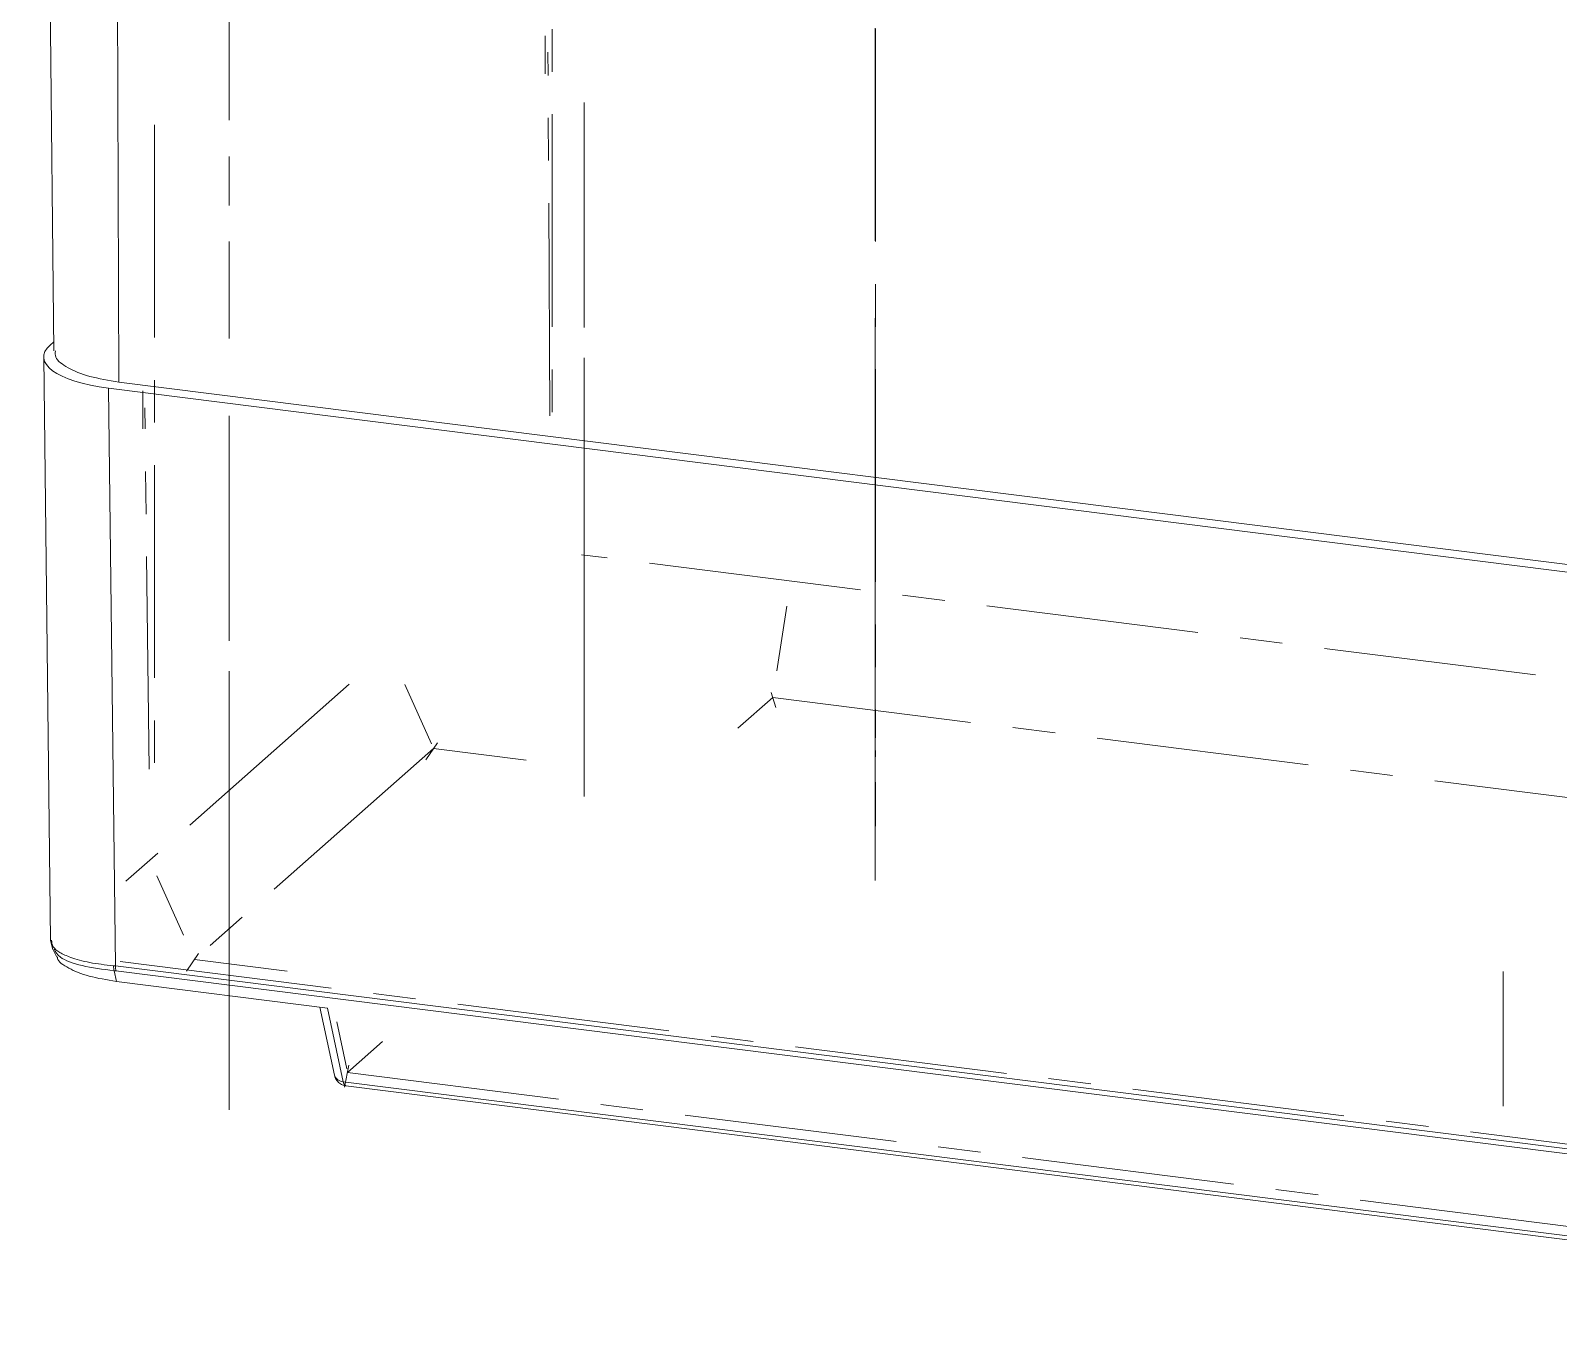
# Paper-space layout 'SW_Model_1' of a CAD drawing. Header units: millimetres. Extents: x 0 to 594, y 0 to 420.
# Drawn here: x 347.19 to 392.81, y 124.65 to 163.25 of the extents above; entities that cross this region are included whole.
import ezdxf

# ---------------------------------------------------------------- set-up
doc = ezdxf.new("R2010")
doc.units = ezdxf.units.MM
doc.linetypes.add('CENTER', pattern=[10.16, 6.35, -1.27, 1.27, -1.27])
doc.layers.add('SLD-0', color=179, linetype='Continuous')

psp = doc.layouts.new('SW_Model_1')

# ---------------------------------------------------------------- linework, layer by layer
at = {"layer": 'SLD-0', "color": 5, "linetype": 'CENTER', "lineweight": 15}
for p, q in [((372.413, 156.964), (372.413, 190.151)), ((372.413, 156.964), (372.413, 190.151)), ((372.413, 156.964), (372.413, 190.151)), ((353.116, 187.425), (353.116, 154.05)), ((353.116, 187.237), (353.116, 154.05)), ((372.42, 183.614), (372.42, 142.131)), ((362.769, 170.907), (362.769, 150.683)), ((362.559, 161.956), (362.559, 163.088)), ((362.696, 151.748), (362.638, 162.597)), ((363.723, 146.766), (363.723, 161.097)), ((363.723, 161.097), (363.723, 146.578)), ((350.889, 160.431), (350.889, 140.206)), ((372.413, 138.44), (372.413, 154.657)), ((372.413, 142.875), (372.413, 153.863)), ((372.413, 142.877), (372.413, 153.863)), ((350.538, 151.355), (350.538, 152.486)), ((350.728, 141.194), (350.6, 151.98)), ((353.116, 137.412), (353.116, 151.743)), ((353.116, 151.743), (353.116, 137.223)), ((432.45, 138.928), (363.642, 147.597)), ((363.723, 144.881), (363.723, 146.766)), ((363.723, 146.578), (363.723, 145.446)), ((369.474, 144.132), (369.774, 146.066)), ((363.723, 145.446), (363.723, 142.995)), ((363.723, 144.304), (363.723, 140.376)), ((356.706, 143.73), (349.561, 137.428)), ((358.37, 143.72), (359.164, 141.951)), ((368.306, 142.417), (369.351, 143.339)), ((369.306, 143.49), (369.441, 143.038)), ((425.663, 136.245), (369.351, 143.339)), ((359.339, 141.984), (358.996, 141.478)), ((359.225, 141.815), (352.083, 135.517)), ((359.225, 141.815), (361.99, 141.467)), ((372.42, 141.565), (372.42, 141.753)), ((372.42, 139.491), (372.42, 140.811)), ((372.413, 138.44), (372.413, 137.875)), ((372.413, 138.44), (372.413, 137.874)), ((372.413, 138.44), (372.413, 137.874)), ((372.413, 138.44), (372.413, 137.875)), ((351.758, 136.243), (350.964, 138.012)), ((353.116, 135.526), (353.116, 137.412)), ((353.116, 137.223), (353.116, 136.092)), ((353.116, 136.092), (353.116, 133.641)), ((352.202, 135.692), (351.845, 135.166)), ((354.848, 135.169), (352.083, 135.517)), ((349.868, 135.45), (418.676, 126.781)), ((391.159, 135.158), (391.159, 131.132)), ((353.116, 134.95), (353.116, 131.022)), ((356.331, 133.654), (356.631, 132.249)), ((356.654, 132.142), (357.7, 133.063)), ((356.698, 132.363), (356.568, 131.699)), ((356.654, 132.142), (412.966, 125.047))]:
    psp.add_line(p, q, dxfattribs=at)
at = {"layer": 'SLD-0', "color": 179, "linetype": 'Continuous', "lineweight": 15}
for p, q in [((347.52, 186.926), (347.889, 153.685)), ((349.698, 186.014), (349.829, 152.754)), ((347.775, 153.857), (347.886, 153.956)), ((347.581, 153.5), (347.789, 136.087)), ((418.627, 143.862), (349.52, 152.568)), ((349.52, 152.568), (349.727, 135.322)), ((418.488, 144.103), (349.829, 152.754)), ((347.789, 136.082), (347.853, 135.818)), ((347.861, 135.804), (347.972, 135.588)), ((349.686, 135.18), (349.753, 134.86)), ((349.74, 135.174), (349.686, 135.18)), ((418.534, 126.653), (349.727, 135.322)), ((418.548, 126.505), (349.74, 135.174)), ((349.753, 134.86), (356.057, 134.066)), ((355.828, 134.095), (356.263, 132.058)), ((356.057, 134.066), (356.527, 131.866)), ((412.839, 124.771), (356.527, 131.866)), ((356.601, 131.745), (356.604, 131.745)), ((356.604, 131.745), (412.916, 124.65))]:
    psp.add_line(p, q, dxfattribs=at)
for centre, radius, start, end in [((350.458, 135.316), 0.731, 179.5655, 191.1944), ((356.721, 131.89), 0.195, 187.1859, 223.524)]:
    psp.add_arc(centre, radius, start, end, dxfattribs=at)
at = {"layer": 'SLD-0', "color": 8, "linetype": 'Continuous', "lineweight": 15}
for centre, radius, start, end in [((356.53, 132.147), 0.281, 198.5273, 269.3686), ((356.612, 131.796), 0.0515, 230.27, 257.3988)]:
    psp.add_arc(centre, radius, start, end, dxfattribs=at)
at = {"layer": 'SLD-0', "color": 179, "linetype": 'Continuous', "lineweight": 15}
psp.add_ellipse((350.581, 153.504), major_axis=(3, 0), ratio=0.333317, start_param=2.780228, end_param=4.350948, dxfattribs=at)
for points, knots in [([(349.829, 152.754), (349.524, 152.804), (348.915, 152.904), (348.27, 153.171), (347.913, 153.444), (347.926, 153.621), (347.931, 153.686)], [0, 0, 0, 0, 0.2797829, 0.5595665, 0.8393429, 1, 1, 1, 1]), ([(349.753, 134.86), (349.468, 134.907), (348.897, 135), (348.306, 135.249), (347.994, 135.459), (347.989, 135.579), (347.989, 135.594)], [0, 0, 0, 0, 0.317706, 0.636124, 0.954143, 1, 1, 1, 1]), ([(356.27, 132.059), (356.272, 132.039), (356.281, 131.968), (356.353, 131.868), (356.46, 131.782), (356.542, 131.759), (356.578, 131.749)], [0, 0, 0, 0, 0.128619, 0.457534, 0.761, 1, 1, 1, 1])]:
    psp.add_open_spline(points, degree=3, knots=knots, dxfattribs=at)
at = {"layer": 'SLD-0', "color": 8, "linetype": 'Continuous', "lineweight": 15}
for points, knots in [([(349.664, 135.328), (349.42, 135.356), (348.932, 135.412), (348.402, 135.558), (348.051, 135.721), (347.826, 135.893), (347.822, 136.021), (347.819, 136.088)], [0, 0, 0, 0, 0.229415, 0.459691, 0.63569, 0.811677, 1, 1, 1, 1]), ([(347.892, 135.826), (347.936, 135.744), (348.038, 135.551), (348.68, 135.309), (349.351, 135.223), (349.686, 135.179)], [0, 0, 0, 0, 0.273961, 0.637203, 1, 1, 1, 1])]:
    psp.add_open_spline(points, degree=3, knots=knots, dxfattribs=at)
at = {"layer": 'SLD-0', "color": 179, "linetype": 'Continuous', "lineweight": 15}
for points in [[(349.664, 135.328), (349.684, 135.326), (349.705, 135.324), (349.727, 135.322)], [(349.686, 135.179), (349.674, 135.221), (349.666, 135.273), (349.664, 135.328)]]:
    psp.add_open_spline(points, degree=3, dxfattribs=at)

doc.saveas('drawing.dxf')
